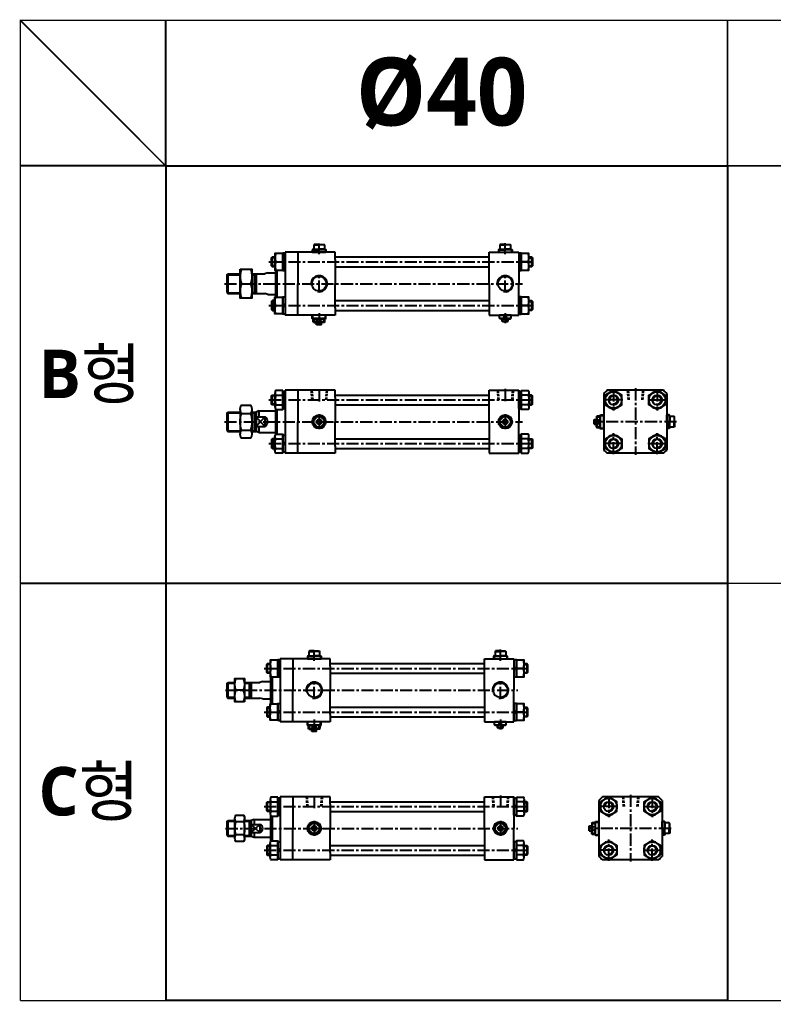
# Model space of a CAD drawing. Extents: x -819 to 29893, y -8942 to 9886.
# Drawn here: x -1 to 777, y 1799 to 2811 of the extents above; entities that cross this region are included whole.
import ezdxf

# ---------------------------------------------------------------- set-up
doc = ezdxf.new("R2010")
doc.units = 0
doc.header["$LTSCALE"] = 10
doc.header["$MEASUREMENT"] = 0
doc.linetypes.add('CENTER', pattern=[2, 1.25, -0.25, 0.25, -0.25])
doc.linetypes.add('HIDDEN', pattern=[0.375, 0.25, -0.125])
doc.layers.get('0').update_dxf_attribs({"linetype": 'CONTINUOUS'})
doc.layers.add('ML', color=7, linetype='CONTINUOUS')
doc.styles.add('문자', font='romans.shx')

msp = doc.modelspace()

# ---------------------------------------------------------------- linework, layer by layer
at = {"layer": 'ML'}
for p, q in [((150, 2660.2), (150, 2810.2)), ((150, 2660.2), (0, 2660.2)), ((150, 2660.2), (150, 1799.5)), ((150, 2660.2), (729.3, 2660.2)), ((729.3, 2660.2), (729.3, 1799.5)), ((273.1, 2571.2), (273.1, 2506.2)), ((286.1, 2571.2), (273.1, 2571.2)), ((324.6, 2571.2), (286.1, 2571.2)), ((286.1, 2571.2), (286.1, 2538.7)), ((301.6, 2574.2), (301.1, 2573.7)), ((301.1, 2573.7), (301.1, 2571.2)), ((301.1, 2573.7), (308.1, 2573.7)), ((301.1, 2571.2), (315.1, 2571.2)), ((301.6, 2574.2), (308.1, 2574.2)), ((303.1, 2579.2), (302.6, 2578.7)), ((302.6, 2578.7), (302.6, 2574.2)), ((302.6, 2578.7), (308.1, 2578.7)), ((308.1, 2579.2), (303.1, 2579.2)), ((308.1, 2579.2), (313.1, 2579.2)), ((313.6, 2578.7), (308.1, 2578.7)), ((314.6, 2574.2), (308.1, 2574.2)), ((315.1, 2573.7), (308.1, 2573.7)), ((313.1, 2579.2), (313.6, 2578.7)), ((313.6, 2578.7), (313.6, 2574.2)), ((314.6, 2574.2), (315.1, 2573.7)), ((315.1, 2573.7), (315.1, 2571.2)), ((324.6, 2563.7), (324.6, 2571.2)), ((483.6, 2538.7), (483.6, 2571.2)), ((483.6, 2571.2), (514.1, 2571.2)), ((493.6, 2574.2), (493.1, 2573.7)), ((493.1, 2573.7), (493.1, 2571.2)), ((493.1, 2573.7), (500.1, 2573.7)), ((493.1, 2571.2), (507.1, 2571.2)), ((493.6, 2574.2), (500.1, 2574.2)), ((495.1, 2579.2), (494.6, 2578.7)), ((494.6, 2578.7), (494.6, 2574.2)), ((494.6, 2578.7), (500.1, 2578.7)), ((500.1, 2579.2), (495.1, 2579.2)), ((500.1, 2579.2), (505.1, 2579.2)), ((505.6, 2578.7), (500.1, 2578.7)), ((506.6, 2574.2), (500.1, 2574.2)), ((507.1, 2573.7), (500.1, 2573.7)), ((505.1, 2579.2), (505.6, 2578.7)), ((505.6, 2578.7), (505.6, 2574.2)), ((506.6, 2574.2), (507.1, 2573.7)), ((507.1, 2573.7), (507.1, 2571.2)), ((514.1, 2571.2), (514.1, 2538.7)), ((259.9, 2556.2), (259.9, 2566.2)), ((263.4, 2561.2), (270.6, 2561.2)), ((270.6, 2563.2), (273.1, 2560.7)), ((270.6, 2561.7), (273.1, 2559.2)), ((324.6, 2563.7), (324.6, 2538.7)), ((516.6, 2560.7), (514.1, 2563.2)), ((516.6, 2559.2), (514.1, 2561.7)), ((523.8, 2561.2), (516.6, 2561.2)), ((527.3, 2566.2), (527.3, 2556.2)), ((263.1, 2552.7), (263.1, 2524.7)), ((264.6, 2552.7), (264.6, 2524.7)), ((214.1, 2548.7), (214.1, 2528.7)), ((241.1, 2548.7), (241.1, 2528.7)), ((243.1, 2548.7), (243.1, 2528.7)), ((255.1, 2549.9), (252.1, 2548.7)), ((226.7, 2538.7), (237.4, 2538.7)), ((286.1, 2506.2), (286.1, 2538.7)), ((324.6, 2513.7), (324.6, 2538.7)), ((483.6, 2538.7), (483.6, 2506.2)), ((514.1, 2506.2), (514.1, 2538.7)), ((255.1, 2527.5), (252.1, 2528.7)), ((259.9, 2521.2), (259.9, 2511.2)), ((527.3, 2521.2), (527.3, 2511.2)), ((263.4, 2516.2), (270.6, 2516.2)), ((270.6, 2515.7), (273.1, 2518.2)), ((270.6, 2514.2), (273.1, 2516.7)), ((324.6, 2513.7), (324.6, 2506.2)), ((516.6, 2515.7), (514.1, 2518.2)), ((516.6, 2514.2), (514.1, 2516.7)), ((523.8, 2516.2), (516.6, 2516.2)), ((286.1, 2506.2), (273.1, 2506.2)), ((324.6, 2506.2), (286.1, 2506.2)), ((301.1, 2502.7), (301.1, 2506.2)), ((301.6, 2502.2), (301.1, 2502.7)), ((315.1, 2502.7), (301.1, 2502.7)), ((301.6, 2502.2), (308.1, 2502.2)), ((302.1, 2499.2), (302.1, 2502.2)), ((302.9, 2499.2), (302.9, 2502.2)), ((310.6, 2506.2), (305.6, 2506.2)), ((310.6, 2506.2), (305.6, 2506.2)), ((306.2, 2499.2), (306.2, 2502.2)), ((314.6, 2502.2), (308.1, 2502.2)), ((310, 2499.2), (310, 2502.2)), ((313.2, 2499.2), (313.2, 2502.2)), ((314.1, 2499.2), (314.1, 2502.2)), ((314.6, 2502.2), (315.1, 2502.7)), ((315.1, 2502.7), (315.1, 2506.2)), ((483.6, 2506.2), (514.1, 2506.2)), ((506.1, 2506.2), (494.1, 2506.2)), ((494.1, 2503.2), (494.1, 2506.2)), ((494.1, 2503.2), (498.9, 2503.2)), ((495.1, 2502.2), (494.1, 2503.2)), ((505.1, 2502.2), (495.1, 2502.2)), ((497.1, 2500.2), (497.1, 2502.2)), ((497.1, 2500.2), (503.1, 2500.2)), ((498.1, 2499.2), (497.1, 2500.2)), ((498.9, 2502.2), (498.9, 2506.2)), ((501.3, 2502.2), (501.3, 2506.2)), ((501.3, 2503.2), (506.1, 2503.2)), ((502.1, 2499.2), (503.1, 2500.2)), ((503.1, 2500.2), (503.1, 2502.2)), ((505.1, 2502.2), (506.1, 2503.2)), ((506.1, 2503.2), (506.1, 2506.2)), ((302.6, 2498.7), (302.1, 2499.2)), ((314.1, 2499.2), (302.1, 2499.2)), ((302.6, 2498.7), (308.1, 2498.7)), ((305.6, 2496.3), (305.6, 2498.7)), ((310.6, 2496.3), (305.6, 2496.3)), ((305.7, 2496.2), (305.6, 2496.3)), ((310.5, 2496.2), (305.7, 2496.2)), ((313.6, 2498.7), (308.1, 2498.7)), ((310.5, 2496.2), (310.6, 2496.3)), ((310.6, 2496.3), (310.6, 2498.7)), ((313.6, 2498.7), (314.1, 2499.2)), ((502.1, 2499.2), (498.1, 2499.2)), ((259.9, 2413.8), (259.9, 2423.8)), ((262.6, 2426.2), (262.6, 2411.4)), ((263.4, 2423.7), (270.6, 2423.7)), ((270.6, 2420.8), (273.1, 2418.3)), ((270.6, 2419.3), (273.1, 2416.8)), ((286.1, 2428.8), (273.1, 2428.8)), ((273.1, 2428.8), (273.1, 2363.8)), ((286.1, 2428.8), (286.1, 2396.3)), ((324.6, 2428.8), (286.1, 2428.8)), ((324.6, 2421.3), (324.6, 2428.8)), ((324.6, 2421.3), (324.6, 2396.3)), ((483.6, 2428.8), (514.1, 2428.8)), ((483.6, 2396.3), (483.6, 2428.8)), ((514.1, 2428.8), (514.1, 2396.3)), ((516.6, 2420.8), (514.1, 2418.3)), ((516.6, 2419.3), (514.1, 2416.8)), ((523.8, 2423.7), (516.6, 2423.7)), ((524.6, 2426.2), (524.6, 2411.4)), ((527.3, 2413.8), (527.3, 2423.8)), ((601.8, 2425.2), (601.8, 2367.4)), ((663.2, 2428.8), (605.4, 2428.8)), ((666.8, 2425.2), (666.8, 2367.4)), ((226.8, 2409.1), (226.8, 2383.6)), ((238.8, 2409.1), (238.8, 2383.6)), ((263.1, 2409.4), (263.1, 2383.2)), ((263.4, 2413.9), (270.6, 2413.9)), ((264.6, 2409), (264.6, 2383.6)), ((523.8, 2413.9), (516.6, 2413.9)), ((214.1, 2406.3), (214.1, 2386.3)), ((228.1, 2404.8), (237.5, 2404.8)), ((241.1, 2406.3), (241.1, 2386.3)), ((246.1, 2407.5), (243.1, 2406.3)), ((243.1, 2406.3), (243.1, 2386.3)), ((243.1, 2401.3), (252.4, 2401.3)), ((246.1, 2407.5), (246.1, 2401.3)), ((252.1, 2401.3), (252.1, 2391.3)), ((306.2, 2401.5), (302.9, 2398.2)), ((310, 2401.5), (313.2, 2398.2)), ((498.2, 2401.5), (494.9, 2398.2)), ((502, 2401.5), (505.2, 2398.2)), ((594.3, 2401.8), (594.8, 2402.3)), ((594.3, 2401.8), (594.3, 2396.3)), ((594.8, 2402.3), (597.8, 2402.3)), ((594.8, 2390.3), (594.8, 2402.3)), ((594.8, 2401.5), (597.8, 2401.5)), ((597.8, 2402.8), (598.3, 2403.3)), ((597.8, 2402.8), (597.8, 2396.3)), ((598.3, 2403.3), (601.8, 2403.3)), ((598.3, 2389.3), (598.3, 2403.3)), ((601.8, 2390.3), (601.8, 2402.3)), ((669.3, 2403.4), (666.8, 2403.4)), ((666.8, 2396.4), (666.8, 2403.4)), ((669.8, 2402.9), (669.3, 2403.4)), ((669.3, 2403.4), (669.3, 2396.4)), ((669.8, 2402.9), (669.8, 2396.4)), ((674.3, 2401.9), (669.8, 2401.9)), ((674.8, 2401.4), (674.3, 2401.9)), ((674.3, 2401.9), (674.3, 2396.4)), ((674.8, 2396.4), (674.8, 2401.4)), ((243.1, 2391.3), (252.1, 2391.3)), ((246.1, 2391.3), (246.1, 2385.1)), ((286.1, 2363.8), (286.1, 2396.3)), ((302.9, 2394.4), (306.2, 2391.1)), ((313.2, 2394.4), (310, 2391.1)), ((324.6, 2371.3), (324.6, 2396.3)), ((483.6, 2396.3), (483.6, 2363.8)), ((494.9, 2394.4), (498.2, 2391.1)), ((505.2, 2394.4), (502, 2391.1)), ((514.1, 2363.8), (514.1, 2396.3)), ((591.8, 2398.7), (592, 2398.8)), ((591.8, 2393.9), (591.8, 2398.7)), ((591.8, 2393.9), (592, 2393.8)), ((592, 2398.8), (594.3, 2398.8)), ((592, 2393.8), (592, 2398.8)), ((592, 2393.8), (594.3, 2393.8)), ((594.3, 2390.8), (594.3, 2396.3)), ((594.3, 2390.8), (594.8, 2390.3)), ((594.8, 2398.2), (597.8, 2398.2)), ((594.8, 2394.4), (597.8, 2394.4)), ((594.8, 2391.1), (597.8, 2391.1)), ((594.8, 2390.3), (597.8, 2390.3)), ((597.8, 2389.8), (597.8, 2396.3)), ((597.8, 2389.8), (598.3, 2389.3)), ((598.3, 2389.3), (601.8, 2389.3)), ((601.8, 2393.8), (601.8, 2398.8)), ((601.8, 2393.8), (601.8, 2398.8)), ((666.8, 2396.4), (666.8, 2389.4)), ((669.3, 2389.4), (666.8, 2389.4)), ((669.3, 2389.4), (669.3, 2396.4)), ((669.8, 2389.9), (669.3, 2389.4)), ((669.8, 2389.9), (669.8, 2396.4)), ((674.3, 2390.9), (669.8, 2390.9)), ((674.3, 2390.9), (674.3, 2396.4)), ((674.8, 2391.4), (674.3, 2390.9)), ((674.8, 2396.4), (674.8, 2391.4)), ((228.1, 2387.8), (237.5, 2387.8)), ((246.1, 2385.1), (243.1, 2386.3)), ((259.9, 2378.8), (259.9, 2368.8)), ((262.6, 2366.4), (262.6, 2381.2)), ((263.4, 2378.7), (270.6, 2378.7)), ((523.8, 2378.7), (516.6, 2378.7)), ((524.6, 2366.4), (524.6, 2381.2)), ((527.3, 2378.8), (527.3, 2368.8)), ((263.4, 2368.9), (270.6, 2368.9)), ((270.6, 2373.3), (273.1, 2375.8)), ((270.6, 2371.8), (273.1, 2374.3)), ((324.6, 2371.3), (324.6, 2363.8)), ((516.6, 2373.3), (514.1, 2375.8)), ((516.6, 2371.8), (514.1, 2374.3)), ((523.8, 2368.9), (516.6, 2368.9)), ((286.1, 2363.8), (273.1, 2363.8)), ((324.6, 2363.8), (286.1, 2363.8)), ((483.6, 2363.8), (514.1, 2363.8)), ((663.2, 2363.8), (605.4, 2363.8)), ((0, 2229.8), (729.3, 2229.8)), ((298.1, 2160), (297.6, 2159.5)), ((297.6, 2159.5), (297.6, 2155)), ((297.6, 2159.5), (303.1, 2159.5)), ((303.1, 2160), (298.1, 2160)), ((303.1, 2160), (308.1, 2160)), ((308.6, 2159.5), (303.1, 2159.5)), ((308.1, 2160), (308.6, 2159.5)), ((308.6, 2159.5), (308.6, 2155)), ((490.1, 2160), (489.6, 2159.5)), ((489.6, 2159.5), (489.6, 2155)), ((489.6, 2159.5), (495.1, 2159.5)), ((495.1, 2160), (490.1, 2160)), ((495.1, 2160), (500.1, 2160)), ((500.6, 2159.5), (495.1, 2159.5)), ((500.1, 2160), (500.6, 2159.5)), ((500.6, 2159.5), (500.6, 2155)), ((254.9, 2137), (254.9, 2147)), ((268.1, 2152), (268.1, 2087)), ((281.1, 2152), (268.1, 2152)), ((319.6, 2152), (281.1, 2152)), ((281.1, 2152), (281.1, 2119.5)), ((296.6, 2155), (296.1, 2154.5)), ((296.1, 2154.5), (296.1, 2152)), ((296.1, 2154.5), (303.1, 2154.5)), ((296.1, 2152), (310.1, 2152)), ((296.6, 2155), (303.1, 2155)), ((309.6, 2155), (303.1, 2155)), ((310.1, 2154.5), (303.1, 2154.5)), ((309.6, 2155), (310.1, 2154.5)), ((310.1, 2154.5), (310.1, 2152)), ((319.6, 2144.5), (319.6, 2152)), ((478.6, 2119.5), (478.6, 2152)), ((478.6, 2152), (509.1, 2152)), ((488.6, 2155), (488.1, 2154.5)), ((488.1, 2154.5), (488.1, 2152)), ((488.1, 2154.5), (495.1, 2154.5)), ((488.1, 2152), (502.1, 2152)), ((488.6, 2155), (495.1, 2155)), ((501.6, 2155), (495.1, 2155)), ((502.1, 2154.5), (495.1, 2154.5)), ((501.6, 2155), (502.1, 2154.5)), ((502.1, 2154.5), (502.1, 2152)), ((509.1, 2152), (509.1, 2119.5)), ((522.3, 2147), (522.3, 2137)), ((258.4, 2142), (265.6, 2142)), ((265.6, 2144), (268.1, 2141.5)), ((265.6, 2142.6), (268.1, 2140.1)), ((319.6, 2144.5), (319.6, 2119.5)), ((511.6, 2141.5), (509.1, 2144)), ((511.6, 2140.1), (509.1, 2142.6)), ((518.8, 2142), (511.6, 2142)), ((213.1, 2126.5), (214.1, 2127.5)), ((213.1, 2126.5), (213.1, 2112.5)), ((214.1, 2127.5), (214.1, 2111.5)), ((236.1, 2127.5), (236.1, 2111.5)), ((238.1, 2127.5), (238.1, 2111.5)), ((250.1, 2128.5), (247.1, 2127.5)), ((258.1, 2133.5), (258.1, 2105.5)), ((259.6, 2133.5), (259.6, 2105.5)), ((231.3, 2119.5), (222.4, 2119.5)), ((281.1, 2087), (281.1, 2119.5)), ((319.6, 2094.5), (319.6, 2119.5)), ((478.6, 2119.5), (478.6, 2087)), ((509.1, 2087), (509.1, 2119.5)), ((213.1, 2112.5), (214.1, 2111.5)), ((250.1, 2110.5), (247.1, 2111.5)), ((254.9, 2102), (254.9, 2092)), ((258.4, 2097), (265.6, 2097)), ((265.6, 2096.5), (268.1, 2099)), ((265.6, 2095.1), (268.1, 2097.6)), ((511.6, 2096.5), (509.1, 2099)), ((511.6, 2095.1), (509.1, 2097.6)), ((518.8, 2097), (511.6, 2097)), ((522.3, 2102), (522.3, 2092)), ((281.1, 2087), (268.1, 2087)), ((319.6, 2087), (281.1, 2087)), ((296.1, 2083.5), (296.1, 2087)), ((305.6, 2087), (300.6, 2087)), ((305.6, 2087), (300.6, 2087)), ((310.1, 2083.5), (310.1, 2087)), ((319.6, 2094.5), (319.6, 2087)), ((478.6, 2087), (509.1, 2087)), ((501.1, 2087), (489.1, 2087)), ((489.1, 2084), (489.1, 2087)), ((493.9, 2083), (493.9, 2087)), ((496.3, 2083), (496.3, 2087)), ((501.1, 2084), (501.1, 2087)), ((296.6, 2083), (296.1, 2083.5)), ((310.1, 2083.5), (296.1, 2083.5)), ((296.6, 2083), (303.1, 2083)), ((297.1, 2080), (297.1, 2083)), ((297.6, 2079.5), (297.1, 2080)), ((309.1, 2080), (297.1, 2080)), ((297.6, 2079.5), (303.1, 2079.5)), ((297.9, 2080), (297.9, 2083)), ((300.6, 2077.1), (300.6, 2079.5)), ((305.6, 2077.1), (300.6, 2077.1)), ((300.7, 2077), (300.6, 2077.1)), ((305.5, 2077), (300.7, 2077)), ((301.2, 2080), (301.2, 2083)), ((309.6, 2083), (303.1, 2083)), ((308.6, 2079.5), (303.1, 2079.5)), ((305, 2080), (305, 2083)), ((305.5, 2077), (305.6, 2077.1)), ((305.6, 2077.1), (305.6, 2079.5)), ((308.2, 2080), (308.2, 2083)), ((308.6, 2079.5), (309.1, 2080)), ((309.1, 2080), (309.1, 2083)), ((309.6, 2083), (310.1, 2083.5)), ((489.1, 2084), (493.9, 2084)), ((490.1, 2083), (489.1, 2084)), ((500.1, 2083), (490.1, 2083)), ((492.1, 2081), (492.1, 2083)), ((492.1, 2081), (498.1, 2081)), ((493.1, 2080), (492.1, 2081)), ((497.1, 2080), (493.1, 2080)), ((496.3, 2084), (501.1, 2084)), ((497.1, 2080), (498.1, 2081)), ((498.1, 2081), (498.1, 2083)), ((500.1, 2083), (501.1, 2084)), ((254.9, 1994.6), (254.9, 2004.6)), ((257.6, 2007), (257.6, 1992.3)), ((258.4, 2004.5), (265.6, 2004.5)), ((281.1, 2009.6), (268.1, 2009.6)), ((268.1, 2009.6), (268.1, 1944.6)), ((281.1, 2009.6), (281.1, 1977.1)), ((319.6, 2009.6), (281.1, 2009.6)), ((319.6, 2002.1), (319.6, 2009.6)), ((478.6, 2009.6), (509.1, 2009.6)), ((478.6, 1977.1), (478.6, 2009.6)), ((509.1, 2009.6), (509.1, 1977.1)), ((518.8, 2004.5), (511.6, 2004.5)), ((519.6, 2007), (519.6, 1992.3)), ((522.3, 1994.6), (522.3, 2004.6)), ((596.8, 2006), (596.8, 1948.2)), ((658.2, 2009.6), (600.4, 2009.6)), ((661.8, 2006), (661.8, 1948.2)), ((258.4, 1994.7), (265.6, 1994.7)), ((265.6, 2001.6), (268.1, 1999.1)), ((265.6, 2000.2), (268.1, 1997.7)), ((319.6, 2002.1), (319.6, 1977.1)), ((511.6, 2001.6), (509.1, 1999.1)), ((511.6, 2000.2), (509.1, 1997.7)), ((518.8, 1994.7), (511.6, 1994.7)), ((213.1, 1984.1), (214.1, 1985.1)), ((213.1, 1984.1), (213.1, 1970.1)), ((214.1, 1985.1), (214.1, 1969.1)), ((221.3, 1967), (221.3, 1987.2)), ((230.3, 1983.9), (222.4, 1983.9)), ((231.3, 1967), (231.3, 1987.2)), ((236.1, 1985.1), (236.1, 1969.1)), ((241.1, 1986.1), (238.1, 1985.1)), ((238.1, 1985.1), (238.1, 1969.1)), ((241.1, 1986.1), (241.1, 1981.2)), ((258.1, 1990.2), (258.1, 1964)), ((259.6, 1989.8), (259.6, 1964.4)), ((592.8, 1983.6), (593.3, 1984.1)), ((593.3, 1984.1), (596.8, 1984.1)), ((593.3, 1970.1), (593.3, 1984.1)), ((664.3, 1984.2), (661.8, 1984.2)), ((661.8, 1977.2), (661.8, 1984.2)), ((664.8, 1983.7), (664.3, 1984.2)), ((664.3, 1984.2), (664.3, 1977.2)), ((238.1, 1981.2), (247.1, 1981.2)), ((247.1, 1981.2), (247.1, 1973)), ((281.1, 1944.6), (281.1, 1977.1)), ((301.2, 1982.3), (297.9, 1979)), ((297.9, 1975.2), (301.2, 1972)), ((305, 1982.3), (308.2, 1979)), ((308.2, 1975.2), (305, 1972)), ((319.6, 1952.1), (319.6, 1977.1)), ((478.6, 1977.1), (478.6, 1944.6)), ((493.2, 1982.3), (489.9, 1979)), ((489.9, 1975.2), (493.2, 1972)), ((497, 1982.3), (500.2, 1979)), ((500.2, 1975.2), (497, 1972)), ((509.1, 1944.6), (509.1, 1977.1)), ((586.8, 1979.5), (587, 1979.6)), ((586.8, 1974.7), (586.8, 1979.5)), ((586.8, 1974.7), (587, 1974.6)), ((587, 1979.6), (589.3, 1979.6)), ((587, 1974.6), (587, 1979.6)), ((587, 1974.6), (589.3, 1974.6)), ((589.3, 1982.6), (589.8, 1983.1)), ((589.3, 1982.6), (589.3, 1977.1)), ((589.3, 1971.6), (589.3, 1977.1)), ((589.8, 1983.1), (592.8, 1983.1)), ((589.8, 1971.1), (589.8, 1983.1)), ((589.8, 1982.3), (592.8, 1982.3)), ((589.8, 1979), (592.8, 1979)), ((589.8, 1975.2), (592.8, 1975.2)), ((592.8, 1983.6), (592.8, 1977.1)), ((592.8, 1970.6), (592.8, 1977.1)), ((596.8, 1971.1), (596.8, 1983.1)), ((596.8, 1974.6), (596.8, 1979.6)), ((596.8, 1974.6), (596.8, 1979.6)), ((661.8, 1977.2), (661.8, 1970.2)), ((664.3, 1970.2), (664.3, 1977.2)), ((664.8, 1983.7), (664.8, 1977.2)), ((669.3, 1982.7), (664.8, 1982.7)), ((664.8, 1970.7), (664.8, 1977.2)), ((669.8, 1982.2), (669.3, 1982.7)), ((669.3, 1982.7), (669.3, 1977.2)), ((669.3, 1971.7), (669.3, 1977.2)), ((669.8, 1977.2), (669.8, 1982.2)), ((669.8, 1977.2), (669.8, 1972.2)), ((213.1, 1970.1), (214.1, 1969.1)), ((230.3, 1970.4), (222.4, 1970.4)), ((238.1, 1973), (247.1, 1973)), ((238.1, 1969.1), (241.1, 1968.1)), ((241.1, 1973), (241.1, 1968.1)), ((589.3, 1971.6), (589.8, 1971.1)), ((589.8, 1972), (592.8, 1972)), ((589.8, 1971.1), (592.8, 1971.1)), ((592.8, 1970.6), (593.3, 1970.1)), ((593.3, 1970.1), (596.8, 1970.1)), ((664.3, 1970.2), (661.8, 1970.2)), ((664.8, 1970.7), (664.3, 1970.2)), ((669.3, 1971.7), (664.8, 1971.7)), ((669.8, 1972.2), (669.3, 1971.7)), ((254.9, 1959.6), (254.9, 1949.6)), ((257.6, 1947.3), (257.6, 1962)), ((258.4, 1959.5), (265.6, 1959.5)), ((265.6, 1954.1), (268.1, 1956.6)), ((265.6, 1952.7), (268.1, 1955.2)), ((511.6, 1954.1), (509.1, 1956.6)), ((511.6, 1952.7), (509.1, 1955.2)), ((518.8, 1959.5), (511.6, 1959.5)), ((519.6, 1947.3), (519.6, 1962)), ((522.3, 1959.6), (522.3, 1949.6)), ((258.4, 1949.7), (265.6, 1949.7)), ((281.1, 1944.6), (268.1, 1944.6)), ((319.6, 1944.6), (281.1, 1944.6)), ((319.6, 1952.1), (319.6, 1944.6)), ((478.6, 1944.6), (509.1, 1944.6)), ((518.8, 1949.7), (511.6, 1949.7)), ((658.2, 1944.6), (600.4, 1944.6)), ((729.3, 1799.5), (150, 1799.5))]:
    msp.add_line(p, q, dxfattribs=at)
at = {"layer": 'ML', "color": 2}
for p, q in [((301.6, 2574.2), (301.6, 2571.2)), ((314.6, 2574.2), (314.6, 2571.2)), ((493.6, 2574.2), (493.6, 2571.2)), ((506.6, 2574.2), (506.6, 2571.2)), ((262.6, 2565.4), (259.1, 2565.4)), ((524.6, 2565.4), (528.1, 2565.4)), ((262.6, 2557), (259.1, 2557)), ((524.6, 2557), (528.1, 2557)), ((241.1, 2547.9), (242.4, 2548.7)), ((241.1, 2529.4), (242.4, 2528.7)), ((262.6, 2520.4), (259.1, 2520.4)), ((524.6, 2520.4), (528.1, 2520.4)), ((262.6, 2512), (259.1, 2512)), ((524.6, 2512), (528.1, 2512)), ((301.6, 2502.2), (301.6, 2506.2)), ((314.6, 2502.2), (314.6, 2506.2)), ((497.6, 2499.7), (497.6, 2502.2)), ((502.6, 2499.7), (502.6, 2502.2)), ((305.7, 2496.2), (305.7, 2498.7)), ((310.5, 2496.2), (310.5, 2498.7)), ((262.6, 2423), (259.1, 2423)), ((524.6, 2423), (528.1, 2423)), ((262.6, 2414.6), (259.1, 2414.6)), ((524.6, 2414.6), (528.1, 2414.6)), ((241.1, 2405.6), (242.4, 2406.3)), ((252.1, 2401.3), (243.1, 2391.3)), ((252.1, 2391.3), (243.1, 2401.3)), ((597.8, 2402.8), (601.8, 2402.8)), ((669.8, 2402.9), (666.8, 2402.9)), ((591.8, 2398.7), (594.3, 2398.7)), ((591.8, 2393.9), (594.3, 2393.9)), ((597.8, 2389.8), (601.8, 2389.8)), ((669.8, 2389.9), (666.8, 2389.9)), ((241.1, 2387.1), (242.4, 2386.3)), ((262.6, 2378), (259.1, 2378)), ((262.6, 2369.6), (259.1, 2369.6)), ((524.6, 2378), (528.1, 2378)), ((524.6, 2369.6), (528.1, 2369.6)), ((257.6, 2146.2), (254.1, 2146.2)), ((296.6, 2155), (296.6, 2152)), ((309.6, 2155), (309.6, 2152)), ((488.6, 2155), (488.6, 2152)), ((501.6, 2155), (501.6, 2152)), ((519.6, 2146.2), (523.1, 2146.2)), ((257.6, 2137.8), (254.1, 2137.8)), ((519.6, 2137.8), (523.1, 2137.8)), ((236.1, 2126.8), (237.4, 2127.5)), ((236.1, 2112.3), (237.4, 2111.5)), ((257.6, 2101.2), (254.1, 2101.2)), ((519.6, 2101.2), (523.1, 2101.2)), ((257.6, 2092.8), (254.1, 2092.8)), ((296.6, 2083), (296.6, 2087)), ((309.6, 2083), (309.6, 2087)), ((519.6, 2092.8), (523.1, 2092.8)), ((300.7, 2077), (300.7, 2079.5)), ((305.5, 2077), (305.5, 2079.5)), ((492.6, 2080.5), (492.6, 2083)), ((497.6, 2080.5), (497.6, 2083)), ((257.6, 2003.8), (254.1, 2003.8)), ((257.6, 1995.4), (254.1, 1995.4)), ((519.6, 2003.8), (523.1, 2003.8)), ((519.6, 1995.4), (523.1, 1995.4)), ((236.1, 1984.4), (237.4, 1985.1)), ((247.1, 1981.2), (238.1, 1973)), ((247.1, 1973), (238.1, 1981.2)), ((586.8, 1979.5), (589.3, 1979.5)), ((586.8, 1974.7), (589.3, 1974.7)), ((592.8, 1983.6), (596.8, 1983.6)), ((664.8, 1983.7), (661.8, 1983.7)), ((236.1, 1969.9), (237.4, 1969.1)), ((592.8, 1970.6), (596.8, 1970.6)), ((664.8, 1970.7), (661.8, 1970.7)), ((257.6, 1958.8), (254.1, 1958.8)), ((519.6, 1958.8), (523.1, 1958.8)), ((257.6, 1950.4), (254.1, 1950.4)), ((519.6, 1950.4), (523.1, 1950.4))]:
    msp.add_line(p, q, dxfattribs=at)
at = {"layer": 'ML', "color": 1, "linetype": 'CENTER'}
for p, q in [((308.1, 2569.2), (308.1, 2580)), ((500.1, 2569.2), (500.1, 2580.6)), ((256.4, 2561.2), (530.5, 2561.2)), ((308.1, 2529.5), (308.1, 2547.9)), ((500.1, 2529.5), (500.1, 2547.9)), ((210.6, 2538.7), (518, 2538.7)), ((256.4, 2516.2), (530.5, 2516.2)), ((308.1, 2508.4), (308.1, 2495.2)), ((500.1, 2508.4), (500.1, 2498)), ((308.1, 2429.7), (308.1, 2417.1)), ((500.1, 2430.2), (500.1, 2416.7)), ((611.8, 2429.7), (611.8, 2407.9)), ((634.3, 2430.9), (634.3, 2362.1)), ((656.8, 2429.7), (656.8, 2407.9)), ((256.4, 2418.8), (530.5, 2418.8)), ((621.3, 2418.8), (602.4, 2418.8)), ((647.4, 2418.8), (666.3, 2418.8)), ((308.1, 2404), (308.1, 2388.6)), ((500.1, 2404), (500.1, 2388.6)), ((210.6, 2396.3), (518, 2396.3)), ((676.7, 2396.3), (590.7, 2396.3)), ((611.8, 2362.9), (611.8, 2384.7)), ((656.8, 2362.9), (656.8, 2384.7)), ((256.4, 2373.8), (530.5, 2373.8)), ((621.3, 2373.8), (602.4, 2373.8)), ((647.4, 2373.8), (666.3, 2373.8)), ((303.1, 2150), (303.1, 2160.8)), ((495.1, 2150), (495.1, 2161.4)), ((251.4, 2142), (525.5, 2142)), ((303.1, 2110.4), (303.1, 2128.7)), ((495.1, 2110.4), (495.1, 2128.7)), ((211.7, 2119.5), (513, 2119.5)), ((251.4, 2097), (525.5, 2097)), ((303.1, 2089.2), (303.1, 2076.1)), ((495.1, 2089.2), (495.1, 2078.9)), ((303.1, 2010.5), (303.1, 1997.9)), ((495.1, 2011), (495.1, 1997.5)), ((606.8, 2010.5), (606.8, 1988.7)), ((629.3, 2011.7), (629.3, 1942.9)), ((651.8, 2010.5), (651.8, 1988.7)), ((251.4, 1999.6), (525.5, 1999.6)), ((616.3, 1999.6), (597.4, 1999.6)), ((642.4, 1999.6), (661.3, 1999.6)), ((303.1, 1984.8), (303.1, 1969.4)), ((495.1, 1984.8), (495.1, 1969.4)), ((211.7, 1977.1), (513, 1977.1)), ((671.1, 1977.1), (587.3, 1977.1)), ((606.8, 1943.7), (606.8, 1965.5)), ((651.8, 1943.7), (651.8, 1965.5)), ((251.4, 1954.6), (525.5, 1954.6)), ((616.3, 1954.6), (597.4, 1954.6)), ((642.4, 1954.6), (661.3, 1954.6))]:
    msp.add_line(p, q, dxfattribs=at)
at = {"layer": 'ML', "color": 7, "linetype": 'Continuous'}
for p, q in [((324.6, 2566.2), (483.6, 2566.2)), ((324.6, 2556.2), (483.6, 2556.2)), ((213.1, 2547.7), (214.1, 2548.7)), ((213.1, 2547.7), (213.1, 2529.7)), ((214.1, 2548.7), (226.7, 2548.7)), ((238.7, 2548.7), (243.1, 2548.7)), ((243.1, 2548.7), (252.1, 2548.7)), ((255.1, 2549.9), (263.1, 2549.9)), ((213.1, 2529.7), (214.1, 2528.7)), ((214.1, 2528.7), (226.7, 2528.7)), ((238.7, 2528.7), (243.1, 2528.7)), ((243.1, 2528.7), (252.1, 2528.7)), ((255.1, 2527.5), (263.1, 2527.5)), ((324.6, 2521.2), (483.6, 2521.2)), ((324.6, 2511.2), (483.6, 2511.2)), ((324.6, 2423.8), (483.6, 2423.8)), ((324.6, 2413.8), (483.6, 2413.8)), ((213.1, 2405.3), (214.1, 2406.3)), ((213.1, 2405.3), (213.1, 2387.3)), ((214.1, 2406.3), (226.8, 2406.3)), ((238.8, 2406.3), (243.1, 2406.3)), ((246.1, 2407.5), (263.1, 2407.5)), ((213.1, 2387.3), (214.1, 2386.3)), ((214.1, 2386.3), (226.8, 2386.3)), ((238.8, 2386.3), (243.1, 2386.3)), ((246.1, 2385.1), (263.1, 2385.1)), ((324.6, 2378.8), (483.6, 2378.8)), ((324.6, 2368.8), (483.6, 2368.8)), ((319.6, 2147), (478.6, 2147)), ((319.6, 2137), (478.6, 2137)), ((214.1, 2127.5), (221.3, 2127.5)), ((231.3, 2127.5), (247.1, 2127.5)), ((250.1, 2128.5), (258.1, 2128.5)), ((214.1, 2111.5), (221.3, 2111.5)), ((231.3, 2111.5), (247.1, 2111.5)), ((250.1, 2110.5), (258.1, 2110.5)), ((319.6, 2102), (478.6, 2102)), ((319.6, 2092), (478.6, 2092)), ((319.6, 2004.6), (478.6, 2004.6)), ((319.6, 1994.6), (478.6, 1994.6)), ((214.1, 1985.1), (221.3, 1985.1)), ((231.3, 1985.1), (238.1, 1985.1)), ((241.1, 1986.1), (258.1, 1986.1)), ((214.1, 1969.1), (221.3, 1969.1)), ((231.3, 1969.1), (238.1, 1969.1)), ((241.1, 1968.1), (258.1, 1968.1)), ((319.6, 1959.6), (478.6, 1959.6)), ((319.6, 1949.6), (478.6, 1949.6))]:
    msp.add_line(p, q, dxfattribs=at)
at = {"layer": 'ML', "color": 2, "linetype": 'Continuous'}
for p, q in [((213.3, 2547.9), (226.7, 2547.9)), ((238.7, 2547.9), (241.1, 2547.9)), ((213.3, 2529.4), (226.7, 2529.4)), ((238.7, 2529.4), (241.1, 2529.4)), ((213.3, 2405.6), (226.8, 2405.6)), ((238.8, 2405.6), (241.1, 2405.6)), ((213.3, 2387.1), (226.8, 2387.1)), ((238.8, 2387.1), (241.1, 2387.1)), ((213.3, 2126.8), (221.3, 2126.8)), ((231.3, 2126.8), (236.1, 2126.8)), ((213.3, 2112.3), (221.3, 2112.3)), ((231.3, 2112.3), (236.1, 2112.3)), ((213.3, 1984.4), (221.3, 1984.4)), ((231.3, 1984.4), (236.1, 1984.4)), ((213.3, 1969.9), (221.3, 1969.9)), ((231.3, 1969.9), (236.1, 1969.9))]:
    msp.add_line(p, q, dxfattribs=at)
at = {"layer": 'ML', "color": 6, "linetype": 'HIDDEN'}
for p, q in [((299.8, 2428.8), (300.6, 2418.8)), ((300.6, 2428.8), (301.5, 2418.8)), ((315.6, 2428.8), (314.7, 2418.8)), ((316.4, 2428.8), (315.6, 2418.8)), ((491.8, 2428.8), (492.6, 2418.8)), ((492.6, 2428.8), (493.5, 2418.8)), ((507.6, 2428.8), (506.7, 2418.8)), ((508.4, 2428.8), (507.6, 2418.8)), ((626, 2428.8), (626.9, 2418.8)), ((626.9, 2428.8), (627.7, 2418.8)), ((641.8, 2428.8), (640.9, 2418.8)), ((642.7, 2428.8), (641.8, 2418.8)), ((294.8, 2009.6), (295.6, 1999.6)), ((295.6, 2009.6), (296.5, 1999.6)), ((310.6, 2009.6), (309.7, 1999.6)), ((311.4, 2009.6), (310.6, 1999.6)), ((486.8, 2009.6), (487.6, 1999.6)), ((487.6, 2009.6), (488.5, 1999.6)), ((502.6, 2009.6), (501.7, 1999.6)), ((503.4, 2009.6), (502.6, 1999.6)), ((621, 2009.6), (621.9, 1999.6)), ((621.9, 2009.6), (622.7, 1999.6)), ((636.8, 2009.6), (635.9, 1999.6)), ((637.7, 2009.6), (636.8, 1999.6))]:
    msp.add_line(p, q, dxfattribs=at)
at = {"layer": 'ML', "const_width": 1.5}
for points in [[(150, 2810.2), (0, 2810.2), (0, 1799.5)], [(0, 2810.2), (150, 2660.2)], [(4304.6, 2660.2), (4304.6, 2810.2), (150, 2810.2)], [(729.3, 2660.2), (729.3, 2810.2)], [(150, 2660.2), (729.3, 2660.2)], [(729.3, 2660.2), (729.3, 2229.8), (150, 2229.8), (150, 1799.5), (729.3, 1799.5), (729.3, 2229.8)], [(729.3, 2660.2), (729.3, 2229.8)], [(729.3, 2660.2), (1366.4, 2660.2), (1366.4, 1799.5)], [(729.3, 2229.8), (1366.4, 2229.8)], [(150, 1799.5), (0, 1799.5)], [(729.3, 1799.5), (1366.4, 1799.5)]]:
    msp.add_lwpolyline(points, dxfattribs=at)
at = {"layer": 'ML'}
for points in [[(262.6, 2556.2), (259.9, 2556.2), (259.1, 2557), (259.1, 2565.4), (259.9, 2566.2), (262.6, 2566.2)], [(273.1, 2552.4), (273.1, 2570), (270.6, 2570), (270.6, 2552.4), (273.1, 2552.4)], [(514.1, 2570), (514.1, 2552.4), (516.6, 2552.4), (516.6, 2570), (514.1, 2570)], [(524.6, 2566.2), (527.3, 2566.2), (528.1, 2565.4), (528.1, 2557), (527.3, 2556.2), (524.6, 2556.2)], [(262.6, 2521.2), (259.9, 2521.2), (259.1, 2520.4), (259.1, 2512), (259.9, 2511.2), (262.6, 2511.2)], [(273.1, 2525), (273.1, 2507.4), (270.6, 2507.4), (270.6, 2525), (273.1, 2525)], [(514.1, 2525), (514.1, 2507.4), (516.6, 2507.4), (516.6, 2525), (514.1, 2525)], [(524.6, 2521.2), (527.3, 2521.2), (528.1, 2520.4), (528.1, 2512), (527.3, 2511.2), (524.6, 2511.2)], [(262.6, 2413.8), (259.9, 2413.8), (259.1, 2414.6), (259.1, 2423), (259.9, 2423.8), (262.6, 2423.8)], [(273.1, 2410), (273.1, 2427.6), (270.6, 2427.6), (270.6, 2410), (273.1, 2410)], [(514.1, 2410), (514.1, 2427.6), (516.6, 2427.6), (516.6, 2410), (514.1, 2410)], [(524.6, 2413.8), (527.3, 2413.8), (528.1, 2414.6), (528.1, 2423), (527.3, 2423.8), (524.6, 2423.8)], [(603.3, 2423.7), (603.3, 2413.9), (611.8, 2409), (620.3, 2413.9), (620.3, 2423.7), (611.8, 2428.6), (603.3, 2423.7)], [(665.3, 2423.7), (665.3, 2413.9), (656.8, 2409), (648.3, 2413.9), (648.3, 2423.7), (656.8, 2428.6), (665.3, 2423.7)], [(262.6, 2378.8), (259.9, 2378.8), (259.1, 2378), (259.1, 2369.6), (259.9, 2368.8), (262.6, 2368.8)], [(273.1, 2382.6), (273.1, 2365), (270.6, 2365), (270.6, 2382.6), (273.1, 2382.6)], [(514.1, 2382.6), (514.1, 2365), (516.6, 2365), (516.6, 2382.6), (514.1, 2382.6)], [(524.6, 2378.8), (527.3, 2378.8), (528.1, 2378), (528.1, 2369.6), (527.3, 2368.8), (524.6, 2368.8)], [(603.3, 2368.9), (603.3, 2378.7), (611.8, 2383.6), (620.3, 2378.7), (620.3, 2368.9), (611.8, 2364), (603.3, 2368.9)], [(665.3, 2368.9), (665.3, 2378.7), (656.8, 2383.6), (648.3, 2378.7), (648.3, 2368.9), (656.8, 2364), (665.3, 2368.9)], [(257.6, 2137), (254.9, 2137), (254.1, 2137.8), (254.1, 2146.2), (254.9, 2147), (257.6, 2147)], [(268.1, 2133.2), (268.1, 2150.8), (265.6, 2150.8), (265.6, 2133.2), (268.1, 2133.2)], [(509.1, 2150.8), (509.1, 2133.2), (511.6, 2133.2), (511.6, 2150.8), (509.1, 2150.8)], [(519.6, 2147), (522.3, 2147), (523.1, 2146.2), (523.1, 2137.8), (522.3, 2137), (519.6, 2137)], [(268.1, 2105.8), (268.1, 2088.2), (265.6, 2088.2), (265.6, 2105.8), (268.1, 2105.8)], [(509.1, 2105.8), (509.1, 2088.2), (511.6, 2088.2), (511.6, 2105.8), (509.1, 2105.8)], [(257.6, 2102), (254.9, 2102), (254.1, 2101.2), (254.1, 2092.8), (254.9, 2092), (257.6, 2092)], [(519.6, 2102), (522.3, 2102), (523.1, 2101.2), (523.1, 2092.8), (522.3, 2092), (519.6, 2092)], [(257.6, 1994.6), (254.9, 1994.6), (254.1, 1995.4), (254.1, 2003.8), (254.9, 2004.6), (257.6, 2004.6)], [(268.1, 1990.8), (268.1, 2008.4), (265.6, 2008.4), (265.6, 1990.8), (268.1, 1990.8)], [(509.1, 1990.8), (509.1, 2008.4), (511.6, 2008.4), (511.6, 1990.8), (509.1, 1990.8)], [(519.6, 1994.6), (522.3, 1994.6), (523.1, 1995.4), (523.1, 2003.8), (522.3, 2004.6), (519.6, 2004.6)], [(598.3, 2004.5), (598.3, 1994.7), (606.8, 1989.8), (615.3, 1994.7), (615.3, 2004.5), (606.8, 2009.4), (598.3, 2004.5)], [(660.3, 2004.5), (660.3, 1994.7), (651.8, 1989.8), (643.3, 1994.7), (643.3, 2004.5), (651.8, 2009.4), (660.3, 2004.5)], [(598.3, 1949.7), (598.3, 1959.5), (606.8, 1964.4), (615.3, 1959.5), (615.3, 1949.7), (606.8, 1944.8), (598.3, 1949.7)], [(660.3, 1949.7), (660.3, 1959.5), (651.8, 1964.4), (643.3, 1959.5), (643.3, 1949.7), (651.8, 1944.8), (660.3, 1949.7)], [(257.6, 1959.6), (254.9, 1959.6), (254.1, 1958.8), (254.1, 1950.4), (254.9, 1949.6), (257.6, 1949.6)], [(268.1, 1963.4), (268.1, 1945.8), (265.6, 1945.8), (265.6, 1963.4), (268.1, 1963.4)], [(509.1, 1963.4), (509.1, 1945.8), (511.6, 1945.8), (511.6, 1963.4), (509.1, 1963.4)], [(519.6, 1959.6), (522.3, 1959.6), (523.1, 1958.8), (523.1, 1950.4), (522.3, 1949.6), (519.6, 1949.6)]]:
    msp.add_lwpolyline(points, dxfattribs=at)
for points in [[(270.6, 2569.7), (262.6, 2569.7), (262.6, 2552.7), (270.6, 2552.7)], [(516.6, 2552.7), (524.6, 2552.7), (524.6, 2569.7), (516.6, 2569.7)], [(226.7, 2553.7), (238.7, 2553.7), (238.7, 2523.7), (226.7, 2523.7)], [(270.6, 2507.7), (262.6, 2507.7), (262.6, 2524.7), (270.6, 2524.7)], [(516.6, 2507.7), (524.6, 2507.7), (524.6, 2524.7), (516.6, 2524.7)], [(265.6, 2150.5), (257.6, 2150.5), (257.6, 2133.5), (265.6, 2133.5)], [(511.6, 2133.5), (519.6, 2133.5), (519.6, 2150.5), (511.6, 2150.5)], [(231.3, 2107.5), (221.3, 2107.5), (221.3, 2131.5), (231.3, 2131.5)], [(265.6, 2088.5), (257.6, 2088.5), (257.6, 2105.5), (265.6, 2105.5)], [(511.6, 2088.5), (519.6, 2088.5), (519.6, 2105.5), (511.6, 2105.5)]]:
    msp.add_lwpolyline(points, close=True, dxfattribs=at)
for points in [[(263.4, 2569.7, 0.178633), (263.4, 2561.2, 0.178633), (263.4, 2552.7)], [(523.8, 2552.7, 0.178633), (523.8, 2561.2, 0.178633), (523.8, 2569.7)], [(228.1, 2553.7, 0.178633), (228.1, 2538.7, 0.178633), (228.1, 2523.7)], [(237.4, 2553.7, -0.178633), (237.4, 2538.7, -0.178633), (237.4, 2523.7)], [(263.4, 2507.7, -0.178633), (263.4, 2516.2, -0.178633), (263.4, 2524.7)], [(523.8, 2507.7, 0.178633), (523.8, 2516.2, 0.178633), (523.8, 2524.7)], [(270.6, 2428.6), (263.4, 2428.6, 0.309401), (263.4, 2423.7, 0.154701), (263.4, 2413.9, 0.309401), (263.4, 2409), (270.6, 2409), (270.6, 2428.6)], [(516.6, 2428.6), (523.8, 2428.6, -0.309401), (523.8, 2423.7, -0.154701), (523.8, 2413.9, -0.309401), (523.8, 2409), (516.6, 2409), (516.6, 2428.6)], [(228.1, 2404.8, -0.309401), (228.1, 2413.3), (237.5, 2413.3, -0.309401), (237.5, 2404.8, -0.154701), (237.5, 2387.8, -0.309401), (237.5, 2379.3), (228.1, 2379.3, -0.309401), (228.1, 2387.8, -0.154701), (228.1, 2404.8)], [(270.6, 2364), (263.4, 2364, -0.309401), (263.4, 2368.9, -0.154701), (263.4, 2378.7, -0.309401), (263.4, 2383.6), (270.6, 2383.6), (270.6, 2364)], [(516.6, 2364), (523.8, 2364, 0.309401), (523.8, 2368.9, 0.154701), (523.8, 2378.7, 0.309401), (523.8, 2383.6), (516.6, 2383.6), (516.6, 2364)], [(258.4, 2150.5, 0.178633), (258.4, 2142, 0.178633), (258.4, 2133.5)], [(518.8, 2133.5, 0.178633), (518.8, 2142, 0.178633), (518.8, 2150.5)], [(222.4, 2107.5, -0.178633), (222.4, 2119.5, -0.178633), (222.4, 2131.5)], [(230.3, 2107.5, 0.178633), (230.3, 2119.5, 0.178633), (230.3, 2131.5)], [(258.4, 2088.5, -0.178633), (258.4, 2097, -0.178633), (258.4, 2105.5)], [(518.8, 2088.5, 0.178633), (518.8, 2097, 0.178633), (518.8, 2105.5)], [(265.6, 2009.4), (258.4, 2009.4, 0.309401), (258.4, 2004.5, 0.154701), (258.4, 1994.7, 0.309401), (258.4, 1989.8), (265.6, 1989.8), (265.6, 2009.4)], [(511.6, 2009.4), (518.8, 2009.4, -0.309401), (518.8, 2004.5, -0.154701), (518.8, 1994.7, -0.309401), (518.8, 1989.8), (511.6, 1989.8), (511.6, 2009.4)], [(230.3, 1970.4, -0.309401), (230.3, 1963.6), (222.4, 1963.6, -0.309401), (222.4, 1970.4, -0.154701), (222.4, 1983.9, -0.309401), (222.4, 1990.6), (230.3, 1990.6, -0.309401), (230.3, 1983.9, -0.154701), (230.3, 1970.4, 0.178633)], [(265.6, 1944.8), (258.4, 1944.8, -0.309401), (258.4, 1949.7, -0.154701), (258.4, 1959.5, -0.309401), (258.4, 1964.4), (265.6, 1964.4), (265.6, 1944.8)], [(511.6, 1944.8), (518.8, 1944.8, 0.309401), (518.8, 1949.7, 0.154701), (518.8, 1959.5, 0.309401), (518.8, 1964.4), (511.6, 1964.4), (511.6, 1944.8)]]:
    msp.add_lwpolyline(points, format="xyb", dxfattribs=at)
for centre, radius in [((308.1, 2538.7), 7.48), ((500.1, 2538.7), 7.48), ((611.8, 2418.8), 8.5), ((611.8, 2418.8), 5), ((656.8, 2418.8), 8.5), ((656.8, 2418.8), 5), ((308.1, 2396.3), 7), ((308.1, 2396.3), 6), ((308.1, 2396.3), 5.5), ((500.1, 2396.3), 7), ((500.1, 2396.3), 6), ((500.1, 2396.3), 5.5), ((308.1, 2396.3), 2.5), ((500.1, 2396.3), 2.5), ((611.8, 2373.8), 8.5), ((611.8, 2373.8), 5), ((656.8, 2373.8), 8.5), ((656.8, 2373.8), 5), ((303.1, 2119.5), 7.48), ((495.1, 2119.5), 7.48), ((606.8, 1999.6), 8.5), ((606.8, 1999.6), 5), ((651.8, 1999.6), 8.5), ((651.8, 1999.6), 5), ((303.1, 1977.1), 7), ((495.1, 1977.1), 7), ((303.1, 1977.1), 6), ((303.1, 1977.1), 5.5), ((303.1, 1977.1), 2.5), ((495.1, 1977.1), 6), ((495.1, 1977.1), 5.5), ((495.1, 1977.1), 2.5), ((606.8, 1954.6), 8.5), ((606.8, 1954.6), 5), ((651.8, 1954.6), 8.5), ((651.8, 1954.6), 5)]:
    msp.add_circle(centre, radius, dxfattribs=at)
at = {"layer": 'ML', "color": 2}
for centre, radius, start, end in [((308.1, 2538.7), 8.33, 257.7757, 190.5803), ((500.1, 2538.7), 8.33, 257.7757, 190.5803), ((611.8, 2418.8), 4.19, 259.1333, 190.7369), ((656.8, 2418.8), 4.19, 256.0782, 189.9609), ((308.1, 2396.3), 6.5, 265.9383, 186.314), ((500.1, 2396.3), 6.5, 265.9383, 186.314), ((308.1, 2396.3), 2.38, 261.5356, 185.3356), ((500.1, 2396.3), 2.38, 261.5356, 185.3356), ((611.8, 2373.8), 4.19, 259.5017, 192.7138), ((656.8, 2373.8), 4.19, 256.8489, 192.1583), ((303.1, 2119.5), 8.33, 257.7757, 190.5803), ((495.1, 2119.5), 8.33, 257.7757, 190.5803), ((606.8, 1999.6), 4.19, 259.1333, 190.7369), ((651.8, 1999.6), 4.19, 256.0782, 189.9609), ((303.1, 1977.1), 6.5, 265.9383, 186.314), ((303.1, 1977.1), 2.38, 261.5356, 185.3356), ((495.1, 1977.1), 6.5, 265.9383, 186.314), ((495.1, 1977.1), 2.38, 261.5356, 185.3356), ((606.8, 1954.6), 4.19, 259.5017, 192.7138), ((651.8, 1954.6), 4.19, 256.8489, 192.1583)]:
    msp.add_arc(centre, radius, start, end, dxfattribs=at)
at = {"layer": 'ML'}
for centre, radius, start, end in [((634.3, 2396.3), 43.5, 131.6579, 138.3421), ((611.8, 2418.8), 8.8, 164.9963, 195.0037), ((611.8, 2418.8), 8.8, 104.9963, 135.0037), ((611.8, 2418.8), 8.8, 44.9963, 75.0037), ((611.8, 2418.8), 8.8, 344.9963, 15.0037), ((656.8, 2418.8), 8.8, 164.9963, 195.0037), ((656.8, 2418.8), 8.8, 104.9963, 135.0037), ((656.8, 2418.8), 8.8, 44.9963, 75.0037), ((634.3, 2396.3), 43.5, 41.6579, 48.3421), ((656.8, 2418.8), 8.8, 344.9963, 15.0037), ((611.8, 2418.8), 8.8, 224.9963, 255.0037), ((611.8, 2418.8), 8.8, 284.9963, 315.0037), ((656.8, 2418.8), 8.8, 224.9963, 255.0037), ((656.8, 2418.8), 8.8, 284.9963, 315.0037), ((249.2, 2396.4), 5.89, 299.364, 57.3312), ((611.8, 2373.8), 8.8, 104.9963, 135.0037), ((611.8, 2373.8), 8.8, 44.9963, 75.0037), ((656.8, 2373.8), 8.8, 104.9963, 135.0037), ((656.8, 2373.8), 8.8, 44.9963, 75.0037), ((611.8, 2373.8), 8.8, 164.9963, 195.0037), ((611.8, 2373.8), 8.8, 344.9963, 15.0037), ((656.8, 2373.8), 8.8, 164.9963, 195.0037), ((656.8, 2373.8), 8.8, 344.9963, 15.0037), ((634.3, 2396.3), 43.5, 221.6579, 228.3421), ((611.8, 2373.8), 8.8, 224.9963, 255.0037), ((611.8, 2373.8), 8.8, 284.9963, 315.0037), ((656.8, 2373.8), 8.8, 224.9963, 255.0037), ((656.8, 2373.8), 8.8, 284.9963, 315.0037), ((634.3, 2396.3), 43.5, 311.6579, 318.3421), ((629.3, 1977.1), 43.5, 131.6579, 138.3421), ((606.8, 1999.6), 8.8, 104.9963, 135.0037), ((606.8, 1999.6), 8.8, 44.9963, 75.0037), ((651.8, 1999.6), 8.8, 104.9963, 135.0037), ((651.8, 1999.6), 8.8, 44.9963, 75.0037), ((629.3, 1977.1), 43.5, 41.6579, 48.3421), ((606.8, 1999.6), 8.8, 164.9963, 195.0037), ((606.8, 1999.6), 8.8, 344.9963, 15.0037), ((651.8, 1999.6), 8.8, 164.9963, 195.0037), ((651.8, 1999.6), 8.8, 344.9963, 15.0037), ((606.8, 1999.6), 8.8, 224.9963, 255.0037), ((606.8, 1999.6), 8.8, 284.9963, 315.0037), ((651.8, 1999.6), 8.8, 224.9963, 255.0037), ((651.8, 1999.6), 8.8, 284.9963, 315.0037), ((245.8, 1977.1), 4.33, 287.9202, 72.0798), ((606.8, 1954.6), 8.8, 164.9963, 195.0037), ((606.8, 1954.6), 8.8, 104.9963, 135.0037), ((606.8, 1954.6), 8.8, 44.9963, 75.0037), ((606.8, 1954.6), 8.8, 344.9963, 15.0037), ((651.8, 1954.6), 8.8, 164.9963, 195.0037), ((651.8, 1954.6), 8.8, 104.9963, 135.0037), ((651.8, 1954.6), 8.8, 44.9963, 75.0037), ((651.8, 1954.6), 8.8, 344.9963, 15.0037), ((629.3, 1977.1), 43.5, 221.6579, 228.3421), ((606.8, 1954.6), 8.8, 224.9963, 255.0037), ((606.8, 1954.6), 8.8, 284.9963, 315.0037), ((651.8, 1954.6), 8.8, 224.9963, 255.0037), ((651.8, 1954.6), 8.8, 284.9963, 315.0037), ((629.3, 1977.1), 43.5, 311.6579, 318.3421)]:
    msp.add_arc(centre, radius, start, end, dxfattribs=at)

# ---------------------------------------------------------------- texts
at = {"attachment_point": 1, "style": '문자'}
for s, width, gutter_width, insert, char_height in [('{\\fMalgun Gothic|b1|i0|c129|p50;%%C40}', 124.533, 16, (346.1, 2771.7), 70), ('{\\fMalgun Gothic|b1|i0|c129|p50;B형}', 655.383, 160, (18.7, 2470.7), 50), ('{\\fMalgun Gothic|b1|i0|c129|p50;C형}', 655.383, 160, (18.7, 2040.4), 50)]:
    msp.add_mtext_dynamic_manual_height_columns(s, width=width, gutter_width=gutter_width, heights=[0], dxfattribs=dict(at, insert=insert, char_height=char_height))

doc.saveas('drawing.dxf')
